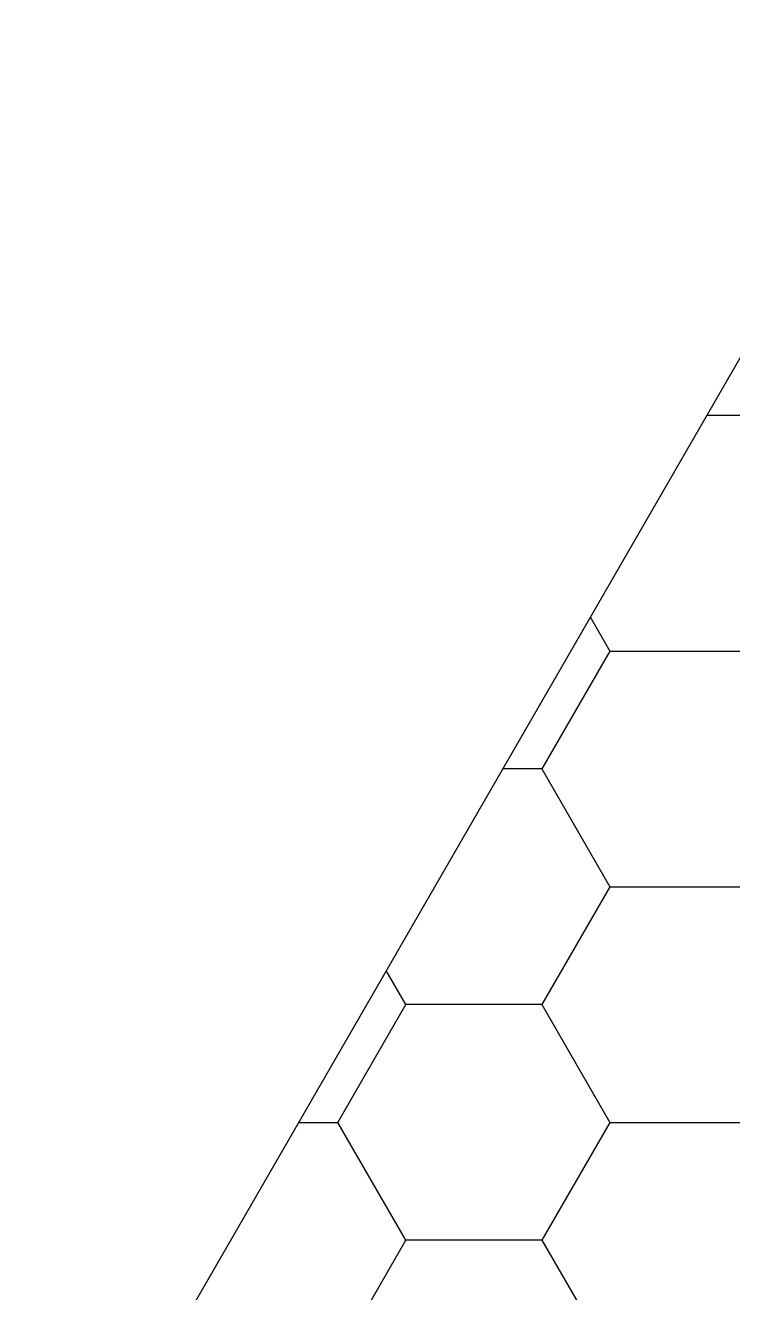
# Model space of a CAD drawing. Header units: millimetres. Extents: x 0 to 80, y 0 to 69.3.
# Drawn here: x 0 to 15.61, y 41.33 to 69.28 of the extents above; entities that cross this region are included whole.
import ezdxf

# ---------------------------------------------------------------- set-up
doc = ezdxf.new("R2010")
doc.units = ezdxf.units.MM
doc.header["$MEASUREMENT"] = 0
doc.layers.add('CUT_PERIMETER', color=1, linetype='CONTINUOUS')
doc.layers.add('HEX_BACKGROUND', color=3, linetype='CONTINUOUS')

msp = doc.modelspace()

# ---------------------------------------------------------------- linework, layer by layer
at = {"layer": 'CUT_PERIMETER', "color": 1}
msp.add_line((20, 69.282), (0, 34.641), dxfattribs=at)
at = {"layer": 'HEX_BACKGROUND'}
for p, q in [((15.033, 60.68), (15.903, 60.68)), ((12.466, 56.232), (12.9, 55.48)), ((12.9, 55.48), (11.399, 52.88)), ((12.9, 55.48), (15.903, 55.48)), ((11.399, 52.88), (10.53, 52.88)), ((11.399, 52.88), (12.9, 50.28)), ((12.9, 50.28), (11.399, 47.68)), ((12.9, 50.28), (15.903, 50.28)), ((8.397, 47.68), (7.962, 48.432)), ((6.896, 45.08), (8.397, 47.68)), ((11.399, 47.68), (8.397, 47.68)), ((11.399, 47.68), (12.9, 45.08)), ((6.027, 45.08), (6.896, 45.08)), ((8.397, 42.48), (6.896, 45.08)), ((12.9, 45.08), (11.399, 42.48)), ((12.9, 45.08), (15.903, 45.08)), ((6.896, 39.88), (8.397, 42.48)), ((11.399, 42.48), (8.397, 42.48)), ((11.399, 42.48), (12.9, 39.88))]:
    msp.add_line(p, q, dxfattribs=at)

doc.saveas('drawing.dxf')
